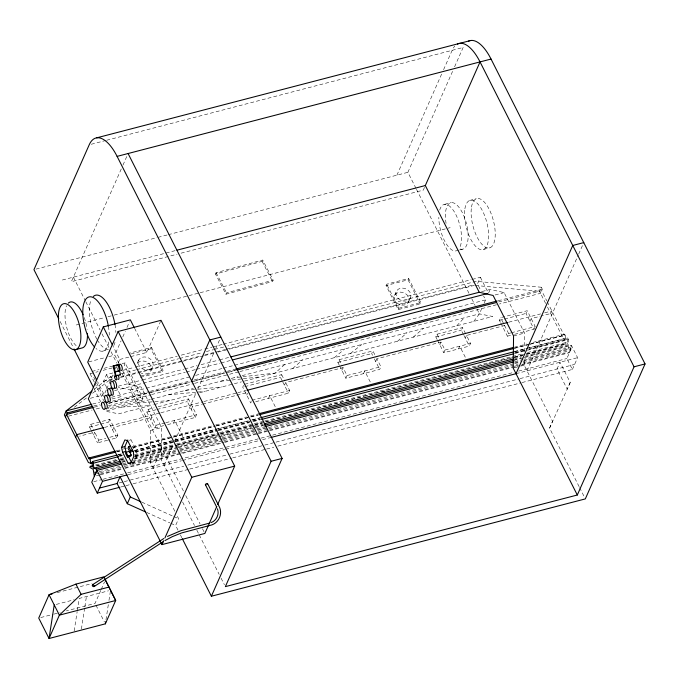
<?xml version="1.0" encoding="UTF-8"?>
<svg xmlns="http://www.w3.org/2000/svg" width="679" height="679" viewBox="0 0 679 679"><rect width="100%" height="100%" fill="white"/><g stroke="black" fill="none" stroke-linecap="round" stroke-linejoin="round"><path stroke-width="0.51" stroke-dasharray="3.4 2.55" d="M174.826 511.228L150.237 462.543L150.628 430.393L130.198 389.95L118.273 387.191M180.699 498.216L161.237 459.683L161.619 427.532L141.19 387.089L127.287 383.864L121.558 372.533M579.119 486.639L549.566 428.126L552.553 421.379L524.171 365.209L524.247 358.987M524.341 351.722L524.561 333.058L504.132 292.615L490.23 289.39L480.231 291.995M74.181 630.978L77.16 611.652M77.313 610.642L79.197 598.437L108.521 590.798M81.395 629.102L84.688 607.739M84.85 606.729L86.42 596.552M105.983 619.774L108.334 604.514M108.963 600.448L110.533 590.28M121.261 168.978L71.346 281.734L177.032 254.226M122.967 165.107L127.245 155.449M94.313 382.107L90.078 373.722L90.672 372.372M119.046 363.571L114.768 355.1L121.083 340.816M122.772 337.013L125.301 331.301M126.981 327.49L129.511 321.778M106.866 387.828L103.531 381.225L106.459 374.613L113.631 372.746M90.876 429.671L89.543 427.04L90.74 424.341L109.845 419.367L117.84 435.197L116.644 437.896L108.598 439.992M106.264 389.941L104.159 394.694L97.572 381.674M106.679 388.982L113.843 372.805M115.532 368.994L116.372 367.093M118.061 363.282L119.742 359.471L112.697 345.518M125.063 362.824L124.172 364.852L142.047 400.237L107.953 409.114L108.852 407.086L142.946 398.217L125.063 362.824L122.059 363.604M93.532 434.933L94.721 432.234L79.638 436.156M107.596 440.247L97.538 442.869L98.735 440.17L93.396 429.603M116.644 437.896L108.648 422.066L109.845 419.367M138.592 360.269L136.802 364.317A7.741 6.247 23.9 0 1 146.452 361.805A7.741 6.247 23.9 0 1 150.925 370.675A7.741 6.247 23.9 0 1 141.283 373.187M130.767 356.602L146.8 352.426L160.6 321.252M112.638 429.96L113.826 427.261L152.045 417.313L150.848 420.012M140.46 377.363L162.459 371.634L150.916 348.785L151.51 347.436L129.511 353.165M150.925 370.675L152.716 366.626A7.741 6.247 23.9 0 0 144.364 356.933A7.741 6.247 23.9 0 0 139.891 366.787A7.741 6.247 23.9 0 0 152.716 366.626M142.047 400.237L142.946 398.217M162.459 371.634L163.053 370.284L151.51 347.436M163.664 425.657L154.854 427.948L146.868 412.119L148.056 409.42L154.125 407.841M215.498 274.053L216.092 272.703L262.697 260.015L273.162 280.172L272.559 281.522L225.954 294.202L215.498 274.053L262.094 261.364L262.697 260.015M132.159 463.502L133.814 463.07L137.039 455.779L136.725 451.17L131.005 439.848L129.129 439.305M154.854 427.948L156.051 425.249L148.056 409.42M225.954 294.202L226.557 292.853L273.162 280.172M153.072 468.162L161.857 448.318M173.459 423.11L174.647 420.411L183.406 437.743M100.823 590.34L95.035 603.419L66.372 610.879M101.239 589.406L104.541 581.937M167.586 424.638L195.297 417.424L187.302 401.595L188.499 398.896L158.165 406.789M164.072 465.302L173.035 445.051M174.741 441.197L196.07 392.997M197.776 389.143L213.995 352.503M215.701 348.65L220.819 337.081M191.283 409.479L192.48 406.78L201.553 404.421M195.297 417.424L196.494 414.725L188.499 398.896M178.008 530.18L175.623 525.461L178.611 518.714L176.718 514.971M243.54 385.366L242.743 387.166L250.738 402.987L251.536 401.187M246.732 395.051L247.529 393.251M268.477 398.369L269.673 395.67L275.666 407.536M282.218 380.86L280.452 377.354L281.649 374.655L243.939 384.467M284.433 385.239L285.63 382.54L343.039 367.594L347.045 375.529L345.857 378.228L379.697 369.418L380.894 366.719L376.879 358.784L440.994 342.097L445.008 350.033L443.811 352.732L469.308 346.095L470.505 343.396L466.49 335.46L504.599 325.538L503.402 328.237M255.669 401.705L288.448 393.175L289.636 390.476L285.63 382.54M396.892 175.182L441.868 73.553M443.582 69.682L452.155 50.322A43.032 17.841 75.4 0 1 454.794 46.113M415.989 188.363L407.892 172.313L452.868 70.692M454.582 66.822L463.146 47.462A43.032 17.841 75.4 0 1 464.113 45.569M339.186 365.039L337.862 362.408L339.059 359.709L372.898 350.899L375.996 357.035M341.843 370.293L343.039 367.594M424.511 187.37L423.289 190.128L178.059 253.963M386.062 285.553L386.657 284.204L408.656 278.483L420.81 302.545L420.216 303.895L398.217 309.616L386.062 285.553L408.062 279.833L408.656 278.483M394.601 295.458L396.392 291.41M372.584 355.346L371.702 353.598L372.898 350.899M363.503 373.637L364.699 370.938L370.692 382.803M398.217 309.616L398.811 308.266L386.657 284.204M375.691 361.483L376.879 358.784M408.716 301.816A7.741 6.247 23.9 0 0 400.364 292.123A7.741 6.247 23.9 0 0 395.891 301.968A7.741 6.247 23.9 0 0 408.716 301.816L410.506 297.767A7.741 6.247 23.9 0 0 402.155 288.074A7.741 6.247 23.9 0 0 397.682 297.92A7.741 6.247 23.9 0 0 410.506 297.767M437.149 339.534L435.816 336.911L437.013 334.212L462.509 327.575L465.607 333.703M439.797 344.796L440.994 342.097M472.202 279.409L480.392 277.27L477.473 283.89L481.284 291.435M463.528 334.654L461.313 330.274L462.509 327.575M458.529 348.904L459.725 346.205L465.718 358.062M465.293 338.159L466.49 335.46M473.73 321.396L479.391 313.868L481.784 308.47M484.085 303.267L485.57 299.923L483.66 296.146M488.498 293.303L490.23 289.39M500.304 322.109L499.413 320.352L500.61 317.653L527.235 310.727L535.222 326.548L511.677 332.676M510.481 335.375L507.408 336.181L508.605 333.482L500.61 317.653M514.58 334.314L534.034 329.247L526.038 313.426L527.235 310.727M545.627 303.42L539.499 291.283L541.29 287.234L476.089 281.327L227.872 345.942M541.29 287.234L542.317 289.254L540.526 293.311L499.472 303.988M530.019 321.311L531.216 318.612L540 316.321M534.034 329.247L534.831 327.448M527.014 370.827L578.211 255.143M578.644 254.175L583.762 242.607M530.274 344.032L564.139 335.222L564.614 334.136L531.776 342.691M521.226 365.226L569.46 352.673L568.306 345.603L564.962 343.778L565.454 342.666L567.737 343.345L567.075 339.008L567.593 337.836L528.601 347.988M522.1 382.54L572.389 369.444L566.872 358.529L572.091 346.731L523.857 359.293M572.389 369.444L577.608 357.655L571.404 345.382L568.951 344.491L525.852 355.711M570.224 382.455L567.237 389.203L557.018 368.986L560.005 362.238L570.224 382.455L549.566 428.126M456.763 325.818L464.198 317.823M284.586 364.581L275.148 373.094L234.06 377.728M397.563 341.231L407.01 332.71M292.649 368.536L302.494 359.921M413.239 337.149L423.263 328.483M334.28 357.697L344.796 348.904M350.457 353.487L361.805 344.482M94.364 389.169L110.949 376.378L114.03 375.572M74.334 407.281L87.599 397.054M92.573 393.217L109.158 380.427L110.949 376.378L112.341 379.128M91.258 144.262L105.618 140.528M106.637 140.264L463.146 47.462M36.004 269.122L156.985 237.625M158.003 237.361L167.229 234.959M168.256 234.696L407.892 172.313M62.383 280.011L175.988 250.441M444.55 204.345L451.145 202.631M469.656 200.458L476.251 198.735M76.235 324.978L103.895 317.772M107.995 316.711L113.121 315.379M114.14 315.107L199.176 292.972M200.203 292.708L450.177 227.635M458.631 250.195L455.796 250.933A23.977 9.939 75.4 0 1 438.812 217.305M459.573 249.948L462.399 249.21M483.482 249.439L490.085 247.725M102.597 351.179L108.25 349.702M88.711 361.882L104.744 357.706M108.75 356.662L114.768 355.1M130.92 353.988L150.916 348.785M119.742 359.471L129.765 356.865M91.979 371.438L98.998 369.614M104.006 368.307L112.027 366.219M90.078 373.722L98.099 371.634M103.115 370.335L112.137 367.984M113.138 367.721L117.153 366.677M122.848 370.344L134.119 367.407M135.146 367.144L177.151 356.212M181.242 355.142L203.785 349.278M204.812 349.006L211.984 347.139M213.002 346.876L222.228 344.474M223.247 344.211L471.175 279.672M121.202 373.705L135.562 369.97M136.589 369.699L178.645 358.75M179.672 358.487L202.232 352.613M206.34 351.544L213.512 349.677M214.539 349.413L223.773 347.003M103.531 381.225L113.775 378.559M120.947 376.692L137.336 372.423M138.363 372.16L200.857 355.889M204.956 354.82L225.445 349.49M226.472 349.218L473.373 284.951M110.185 380.155L112.23 379.62M120.438 377.49L181.98 361.466M183.007 361.203L203.522 355.864M204.54 355.592L216.856 352.393M217.874 352.121L474.298 285.375M398.811 308.266L420.81 302.545M141.054 376.013L163.053 370.284M118.29 386.207L141.648 380.13M142.675 379.858L183.72 369.172M184.747 368.909L197.063 365.701M201.162 364.64L218.604 360.099M219.631 359.828L228.865 357.426M114.556 390.646L142.217 383.44M143.244 383.177L185.248 372.245M186.267 371.973L195.493 369.58M196.511 369.308L220.081 363.172M221.099 362.909L231.344 360.243M90.299 398.301L103.166 394.957M130.198 389.95L141.19 387.089M495.135 294.958L504.132 292.615M111.628 397.257L191.537 376.455M195.637 375.385L222.271 368.459M223.298 368.188L233.542 365.523M234.569 365.251L485.57 299.923M92.65 404.022L99.779 402.163M112.001 398.98L121.159 396.595L116.983 388.32M93.872 405.991L100.034 404.387M112.349 401.179L149.287 391.562M150.314 391.299L189.305 381.148M194.44 379.807L226.251 371.532M227.278 371.26L235.486 369.13M498.191 300.746L542.317 289.254M109.039 403.114L147.971 392.98M148.99 392.708L189.976 382.039M190.994 381.776L224.808 372.975M225.827 372.712L236.071 370.038M94.245 407.205L100.399 405.601M108.606 403.462L149.66 392.785M150.687 392.513L192.76 381.564M193.787 381.292L224.571 373.28M228.67 372.211L235.859 370.344M498.556 301.96L541.655 290.739L546.765 300.856M68.477 416.185L92.081 410.04M96.189 408.97L101.315 407.629M108.504 405.762L150.577 394.813M151.604 394.541L193.676 383.593M194.703 383.329L228.568 374.511M229.587 374.239L238.83 371.837M239.857 371.574L498.454 304.26M150.203 399.558L105.457 411.211L118.672 413.825L153.267 404.82M151.213 399.294L193.32 388.337M197.351 387.285L227.304 379.493M231.166 378.483L238.1 376.675M242.148 375.623L479.391 313.868L492.606 316.482L242.479 381.598M154.286 404.548L195.773 393.752M199.796 392.708L241.452 381.861M89.543 427.04L99.601 424.426M100.602 424.163L108.648 422.066M146.868 412.119L155.966 409.751M156.976 409.488L187.302 401.595M244.779 386.631L280.452 377.354M337.862 362.408L371.702 353.598M435.816 336.911L461.313 330.274M499.413 320.352L503.512 319.283M504.539 319.02L526.038 313.426M104.456 427.43L159.879 412.993M160.898 412.739L202.979 401.773M203.997 401.518L236.844 392.954M237.862 392.7L246.078 390.552M508.775 322.186L540.594 313.893M544.694 312.832L551.883 310.957L550.737 313.528L540.976 316.066M202.563 404.158L235.825 395.501M236.835 395.237L246.918 392.615M98.735 440.17L105.771 438.337M109.794 437.293L117.84 435.197M156.051 425.249L164.861 422.958M165.837 422.703L196.494 414.725M251.934 400.287L289.636 390.476M347.045 375.529L380.894 366.719M445.008 350.033L470.505 343.396M508.605 333.482L510.65 332.948M150.628 430.393L161.619 427.532M513.562 335.918L524.561 333.058M129.358 440.272L131.005 439.848M116.177 450.873L122.33 449.269M123.357 448.997L127.465 447.928M132.592 446.595L169.538 436.979M173.637 435.91L214.683 425.224M215.71 424.961L246.502 416.948M250.602 415.879L257.782 414.003M514.334 347.232L526.649 344.024M116.72 451.679L120.828 450.61M133.143 447.41L215.235 426.039M216.262 425.775L258.334 414.818M513.85 348.31L529.247 344.304M116.686 451.883L120.786 450.814M133.101 447.605L215.201 426.234M216.228 425.971L258.3 415.022M514.843 348.242L529.213 344.499M530.231 344.236L565.123 335.154L565.879 339.67L528.941 349.286M118.019 454.769L121.083 453.971M134.366 450.516L171.15 440.934M175.233 439.873L250.848 420.191M251.867 419.928L260.04 417.797M514.461 351.569L525.699 348.65M526.726 348.378L563.511 338.804L565.879 339.67M118.129 454.837L121.202 454.03M134.544 450.559L173.544 440.408M174.562 440.145L216.643 429.196M217.662 428.924L248.455 420.912M252.554 419.843L259.743 417.975M514.232 351.73L527.575 348.259M118.63 455.736L121.711 454.938M135.053 451.467L174.045 441.316M175.072 441.044L217.144 430.096M218.171 429.832L260.244 418.875M514.741 352.63L525.003 349.965M529.102 348.896L567.075 339.008M135.07 451.594L136.725 451.17M119.496 455.872L122.568 455.066M134.883 451.866L173.875 441.715M174.902 441.443L216.983 430.494M218.001 430.223L251.867 421.413M252.894 421.141L260.082 419.274M515.599 352.766L524.833 350.356M120.022 456.28L122.067 455.745M135.41 452.273L174.41 442.122M175.428 441.859L217.509 430.902M218.528 430.639L249.32 422.627M253.42 421.557L260.609 419.69M515.098 353.445L526.386 350.5M527.413 350.237L568.459 339.551L568.951 344.491M95.467 465.005L119.071 458.86M120.098 458.597L124.198 457.527M134.459 454.854L175.505 444.168M176.532 443.905L218.604 432.956M219.631 432.684L263.758 421.201M264.785 420.929L523.382 353.615M527.49 352.545L565.454 342.666M96.002 465.845L119.606 459.708M120.633 459.437L123.705 458.639M134.994 455.702L176.039 445.017M177.066 444.745L219.139 433.796M220.166 433.525L250.95 425.512M255.058 424.443L264.292 422.041M265.319 421.778L513.655 357.129M514.682 356.865L524.943 354.192M525.97 353.929L564.962 343.778M96.715 465.955L124.427 458.741M134.688 456.067L176.761 445.118M177.788 444.847L216.779 434.696M220.887 433.626L253.725 425.079M254.752 424.816L261.933 422.949M266.041 421.88L327.609 405.847M328.636 405.584L363.528 396.502M364.547 396.23L474.349 367.653M475.376 367.381L513.349 357.502M514.376 357.23L522.584 355.1M526.683 354.031L567.737 343.345M134.561 456.424L137.039 455.779M120.938 460.056L124.019 459.259M135.308 456.313L219.453 434.416M220.48 434.144L253.318 425.597M254.345 425.334L262.552 423.195M381.59 392.207L385.697 391.138M513.969 357.748L525.257 354.811M526.284 354.548L565.276 344.397M121.533 460.956L124.613 460.158M134.875 457.485L220.047 435.315M221.074 435.044L253.912 426.497M254.939 426.234L263.146 424.095M514.563 358.648L521.744 356.781M121.923 461.796L126.022 460.735M134.238 458.597L177.338 447.376M178.365 447.105L254.302 427.346M255.321 427.074L263.537 424.935M513.927 359.76L521.107 357.892M525.207 356.823L568.306 345.603M121.931 462.374L126.039 461.304M134.247 459.174L177.346 447.953M178.373 447.682L220.446 436.733M221.473 436.461L254.311 427.914M255.338 427.651L263.545 425.512M513.935 360.337L523.169 357.935M524.196 357.663L571.404 345.382M122.619 463.732L126.727 462.662M132.88 461.058L178.034 449.311M179.061 449.04L221.133 438.091M222.16 437.819L265.26 426.607M514.623 361.695L522.83 359.556M122.67 464.809L126.778 463.74M131.913 462.407L176.031 450.924M180.139 449.854L221.184 439.169M222.211 438.897L256.076 430.087M257.103 429.815L265.311 427.677M514.674 362.773L519.808 361.432M523.908 360.371L570.088 348.344L571.149 348.853L522.923 361.406M99.109 471.727L122.712 465.582M123.739 465.31L127.839 464.249M131.947 463.18L179.154 450.89M180.173 450.627L222.254 439.669M223.272 439.406L267.399 427.914M268.426 427.651L513.689 363.808M514.716 363.545L521.896 361.669M96.384 473.772L99.465 472.966M100.492 472.703L123.069 466.821M124.096 466.558L131.276 464.682M132.303 464.419L222.61 440.917M223.637 440.646L254.421 432.633M258.521 431.564L267.764 429.162M268.791 428.89L518.145 363.986M523.28 362.645L570.487 350.364L570.088 348.344M100.178 474.12L123.782 467.984M124.809 467.712L180.224 453.292M181.251 453.02L223.323 442.071M224.35 441.8L257.188 433.253M258.215 432.99L268.477 430.316M269.504 430.053L513.731 366.473M514.758 366.21L517.839 365.404M521.939 364.343L569.146 352.053M96.393 475.818L99.465 475.011M100.492 474.748L124.096 468.603M125.123 468.332L223.637 442.691M224.664 442.428L257.502 433.881M258.529 433.609L268.791 430.936M269.818 430.673L520.207 365.497M150.237 462.543L161.237 459.683M514.173 367.806L520.173 366.253M521.175 365.989L524.171 365.209M93.795 481.666L102.011 479.535M103.038 479.264L126.633 473.119M127.66 472.856L225.148 447.478M226.175 447.215L260.04 438.396M261.067 438.125L513.511 372.415M518.637 371.082L566.872 358.529M128.076 474.672L181.514 460.761M182.541 460.489L224.613 449.54M225.64 449.277L258.47 440.73M262.578 439.661L269.758 437.785M516.015 373.688L577.608 357.655M119.148 482.964L123.247 481.895M124.274 481.632L183.746 466.15M187.854 465.081L228.865 454.404M229.892 454.132L263.732 445.331M264.759 445.059L275.012 442.394M276.039 442.122L519.079 378.857M520.106 378.593L574.621 364.402M120.862 486.979L124.97 485.909M125.997 485.646L132.15 484.042M133.177 483.771L188.592 469.35M189.619 469.079L231.692 458.13M232.719 457.867L265.557 449.32M266.584 449.048L273.764 447.181M277.872 446.111L521.073 382.803M57.248 592.589L92.064 583.533M56.221 604.42L74.206 599.735M40.774 617.542L53.064 614.342M54.082 614.079L60.227 612.475M220.548 381.25L230.911 380.104M231.946 379.994L242.301 378.848M243.337 378.729L260.94 376.786M185.248 390.433L196.783 389.339M197.835 389.237L221.965 386.937M168.502 394.796L204.82 391.401M136.98 403.003L153.836 401.739M154.888 401.662L169.631 400.559M121.218 407.103L150.195 405.618M475.351 285.469L539.499 291.283M132.244 462.637L133.814 463.07M141.894 502.188L172.814 516.108M173.782 516.541L178.611 518.714M146.639 512.416L169.826 522.855M170.794 523.288L175.623 525.461M262.094 261.364L272.559 281.522M216.092 272.703L226.557 292.853M567.593 337.836L568.459 339.551M564.614 334.136L565.123 335.154M547.232 301.773L564.139 335.222M547.486 307.095L563.511 338.804M480.392 277.27L488.014 292.36M500.746 322.983L507.408 336.181M579.594 487.581L584.364 497.02M416.473 189.305L469.384 294.049M471.769 298.768L475.105 305.38M477.006 309.149L479.391 313.868M463.969 335.528L469.308 346.095M437.013 334.212L440.111 340.34M408.062 279.833L420.216 303.895M437.59 340.417L443.811 352.732M374.358 358.851L379.697 369.418M339.059 359.709L342.157 365.845M339.627 365.913L345.857 378.228M281.649 374.655L284.747 380.783M282.668 381.734L288.448 393.175M134.586 328.246L146.8 352.426M122.848 371.107L183.839 491.834M185.749 495.619L200.084 523.993M202.469 528.729L204.863 533.456M73.383 277.151L85.308 300.755M85.783 301.705L100.093 330.036M102.003 333.813L109.158 347.979M111.067 351.756L116.788 363.087M182.6 501.976L194.483 525.495M196.859 530.197L198.752 533.957M199.227 534.899L219.181 574.4M221.082 578.168L224.409 584.746M106.459 374.613L109.319 380.265M180.393 534.899L181.819 537.734M132.405 446.527L133.602 448.887M93.795 377.286L96.146 381.946M96.613 382.871L103.675 396.842M94.78 383.041L103.717 400.729M60.168 321.557L73.519 347.979M94.016 388.558L100.687 401.773M90.74 424.341L92.955 428.729M91.317 430.545L97.538 442.869M95.977 605.269L104.413 621.981M439.703 210.083A23.977 9.939 75.4 0 1 455.906 214.683A23.977 9.939 75.4 0 1 459.148 248.573M108.428 349.515A27.975 11.602 75.4 0 1 97.487 340.23M96.961 339.313A27.975 11.602 75.4 0 1 91.19 299.634M114.997 324.587A27.975 11.602 75.4 0 1 115.854 332.489M114.98 342.284A27.975 11.602 75.4 0 1 113.096 346.714M76.175 345.687A23.731 9.837 75.4 0 1 66.534 305.762M84.23 317.56A23.731 9.837 75.4 0 1 87.107 329.493M446.078 223.366A23.977 9.939 75.4 0 1 453.258 202.809A23.977 9.939 75.4 0 1 467.678 229.816A23.977 9.939 75.4 0 1 459.649 248.811M108.81 341.97A27.975 11.602 75.4 0 1 95.96 348.42M108.394 326.31A27.975 11.602 75.4 0 1 109.277 335.146M118.146 370.259A3.251 1.35 75.4 0 1 117.212 368.094M117.068 367.271A3.251 1.35 75.4 0 1 117.017 366.49M464.682 210.371A25.479 10.567 75.4 0 0 480.69 249.609A25.479 10.567 75.4 0 0 484.331 214.861A25.479 10.567 75.4 0 0 464.682 210.371M471.285 208.648A25.479 10.567 75.4 0 0 487.284 247.894A25.479 10.567 75.4 0 0 490.934 213.147A25.479 10.567 75.4 0 0 471.285 208.648"/><path stroke-width="1.02" d="M54.218 604.938L49.041 638.498L105.355 623.84L115.685 600.491L103.87 576.844L75.929 584.118L49.058 594.728L38.728 618.077L49.041 638.498L59.379 615.149L81.09 594.329L109.022 587.063M105.355 623.84L105.669 621.803M134.111 327.312L130.351 319.868L103.301 326.913L87.71 362.145L96.639 379.816M65.405 416.982L67.196 412.934L66.169 410.914L91.877 391.087M217.636 504.59L234.671 466.108L161.016 320.31L118.129 331.471L88.321 398.819L161.967 544.617L204.863 533.456L216.779 506.517M75.615 437.208L76.752 434.636L103.437 427.685M115.15 451.136L89.492 457.816L89.017 458.894L66.534 414.419L93.218 407.476M92.386 465.811L90.332 466.337L89.84 467.449L93.184 469.282L94.339 476.352M117.102 455.1L92.471 461.516L91.954 462.688L92.616 467.016L90.332 466.337M119.835 487.25L97.267 493.124L102.487 481.335L96.282 469.053L93.829 468.171L93.337 463.222L92.471 461.516M121.549 447.453L124.894 439.899L127.703 440.705L133.423 452.027L133.738 456.644L130.512 463.927L128.153 463.282L122.585 452.256L121.549 447.453L124.851 446.595L127.779 439.984M126.09 452.222L125.556 453.436L127.397 457.077L130.691 456.212L131.234 454.998L129.392 451.365L126.09 452.222L127.932 455.864L127.397 457.077M130.36 446.171L128.713 446.604L127.992 448.225L129.978 452.146L133.279 451.289M129.978 452.146L130.699 450.533L128.713 446.604M145.671 511.983L127.304 503.716L117.094 483.499L120.081 476.751L130.292 496.969L140.926 501.756M127.304 503.716L130.292 496.969M191.665 380.978L209.819 339.941L220.819 337.081M161.967 544.617L163.673 540.773M164.946 537.887L191.775 477.278L118.129 331.471M468.425 41.215A43.032 17.841 75.4 0 1 491.036 59.048L645.05 363.944L585.315 498.904L211.373 596.238L271.108 461.279L117.102 156.382A43.032 17.841 75.4 0 0 89.212 144.797L33.95 269.656L58.742 318.723M128.093 153.522L282.108 458.418L225.36 586.631L577.303 495.016L634.05 366.804L480.036 61.908A43.032 17.841 75.4 0 0 457.425 44.076M577.303 495.016L513.18 368.069L513.562 335.918L493.132 295.475L479.23 292.259L425.326 185.537L480.036 61.908M207.451 484.042C207.935 482.922 205.262 483.855 205.381 484.687L216.66 507.018M163.809 538.506L92.913 584.509L93.753 586.605M94.661 585.553A1.248 1.01 23.9 0 1 93.974 586.571L94.109 586.52M94.237 586.469L163.215 541.664M164.963 540.577L172.322 536.648L181.828 532.862L210.167 525.368C218.63 523.73 223.298 513.46 218.901 506.016L207.596 483.635M167.484 536.418L180.945 530.672L209.268 523.178M113.766 365.93L116.101 375.92L115.481 376.013L113.07 366.04L118.163 364.784A3.251 1.35 75.4 0 1 119.886 367.678A3.251 1.35 75.4 0 1 119.631 370.878L119.317 371.04M211.076 522.584C216.618 520.7 219.529 513.969 217.407 508.766M96.715 137.837L470.649 40.502M117.102 156.382L491.036 59.048M177.015 250.169L425.326 185.537M75.208 349.744A23.731 9.837 75.4 0 0 75.31 313.868A23.731 9.837 75.4 0 0 58.394 316.465A23.731 9.837 75.4 0 0 75.208 349.744L81.803 348.021A23.731 9.837 75.4 0 0 87.438 333.364M583.762 242.607L572.762 245.475L516.015 373.688L270.785 437.522M113.07 366.04L117.467 364.895M115.082 371.727L119.487 370.581L118.163 364.784M119.563 370.912L114.539 372.134M115.481 376.013L120.497 374.774L119.487 370.581M230.919 356.891L479.23 292.259M232.371 359.972L487.471 293.574M91.631 404.285L66.169 410.914L64.378 414.962L88.389 462.484L90.757 463.35L92.811 462.815M67.196 412.934L92.845 406.254M235.486 369.13L497.164 301.009M236.886 370.08L496.51 302.494M247.097 390.298L507.756 322.44M258.809 413.74L513.307 347.495M89.492 457.816L90.001 458.826L115.659 452.146M259.327 414.75L513.816 348.505M122.585 452.256L125.887 451.399L124.851 446.595M130.699 450.533L132.346 450.101M260.761 417.704L513.205 351.994M93.337 463.222L118.995 456.551M261.627 419.418L514.071 353.708M127.932 455.864L131.234 454.998M93.829 468.171L120.506 461.219M264.173 423.823L513.536 358.919M96.282 469.053L120.913 462.645M264.572 425.249L513.935 360.337M121.592 464.003L96.97 470.411L91.75 482.2L97.267 493.124M265.26 426.607L513.596 361.958M128.153 463.282L131.454 462.424L128.671 456.908M102.487 481.335L127.075 474.927M99.499 488.082L117.094 483.499M191.775 477.278L234.671 466.108M271.108 461.279L282.108 458.418M634.05 366.804L645.05 363.944M52.13 593.921L49.058 594.728L59.379 615.149L115.685 600.491L110.533 590.28M206.161 484.738L205.381 484.687M119.877 374.867L120.497 374.774M93.252 584.509L92.955 584.551A1.248 1.01 23.9 0 0 93.668 586.614L93.974 586.571M96.028 472.525L94.967 472.024L95.366 474.035M103.301 326.913L112.23 344.593M182.295 538.676L211.373 596.238M73.994 348.921L93.541 387.616M105.372 580.07L110.057 589.347M75.929 584.118L81.09 594.329M90.001 458.826L90.757 463.35M104.006 402.214A3.743 1.553 75.4 0 1 107.078 405.007A3.743 1.553 75.4 0 1 105.525 408.512M107.053 395.331A3.743 1.553 75.4 0 1 110.125 398.123A3.743 1.553 75.4 0 1 108.572 401.628M110.049 388.558A3.743 1.553 75.4 0 1 113.121 391.35A3.743 1.553 75.4 0 1 111.568 394.855M113.121 381.182A3.998 1.655 75.4 0 1 116.398 384.161A3.998 1.655 75.4 0 1 114.743 387.904M117.671 375.071A2.249 0.934 75.4 0 1 118.995 377.923A2.249 0.934 75.4 0 1 117.934 379.179M119.266 365.226A3.251 1.35 75.4 0 1 121.847 366.304A3.251 1.35 75.4 0 1 121.142 370.411M93.312 296.494A27.975 11.602 75.4 0 1 114.997 324.587M68.333 303.097A23.731 9.837 75.4 0 1 83.127 314.767M94.576 347.028A27.975 11.602 75.4 0 1 82.796 313.308A27.975 11.602 75.4 0 1 93.286 297.58A27.975 11.602 75.4 0 1 108.394 326.31M104.608 397.317A3.743 1.553 75.4 0 0 107.265 402.571A3.743 1.553 75.4 0 0 107.282 396.909A3.743 1.553 75.4 0 0 104.608 397.317M107.605 390.544A3.743 1.553 75.4 0 0 110.261 395.798A3.743 1.553 75.4 0 0 110.278 390.136A3.743 1.553 75.4 0 0 107.605 390.544M110.66 383.262A3.998 1.655 75.4 0 0 113.495 388.872A3.998 1.655 75.4 0 0 113.512 382.829A3.998 1.655 75.4 0 0 110.66 383.262M114.675 376.828A2.249 0.934 75.4 0 0 116.27 379.977A2.249 0.934 75.4 0 0 116.279 376.582A2.249 0.934 75.4 0 0 114.675 376.828M101.561 404.2A3.743 1.553 75.4 0 0 104.218 409.454A3.743 1.553 75.4 0 0 104.235 403.793A3.743 1.553 75.4 0 0 101.561 404.2"/></g></svg>
